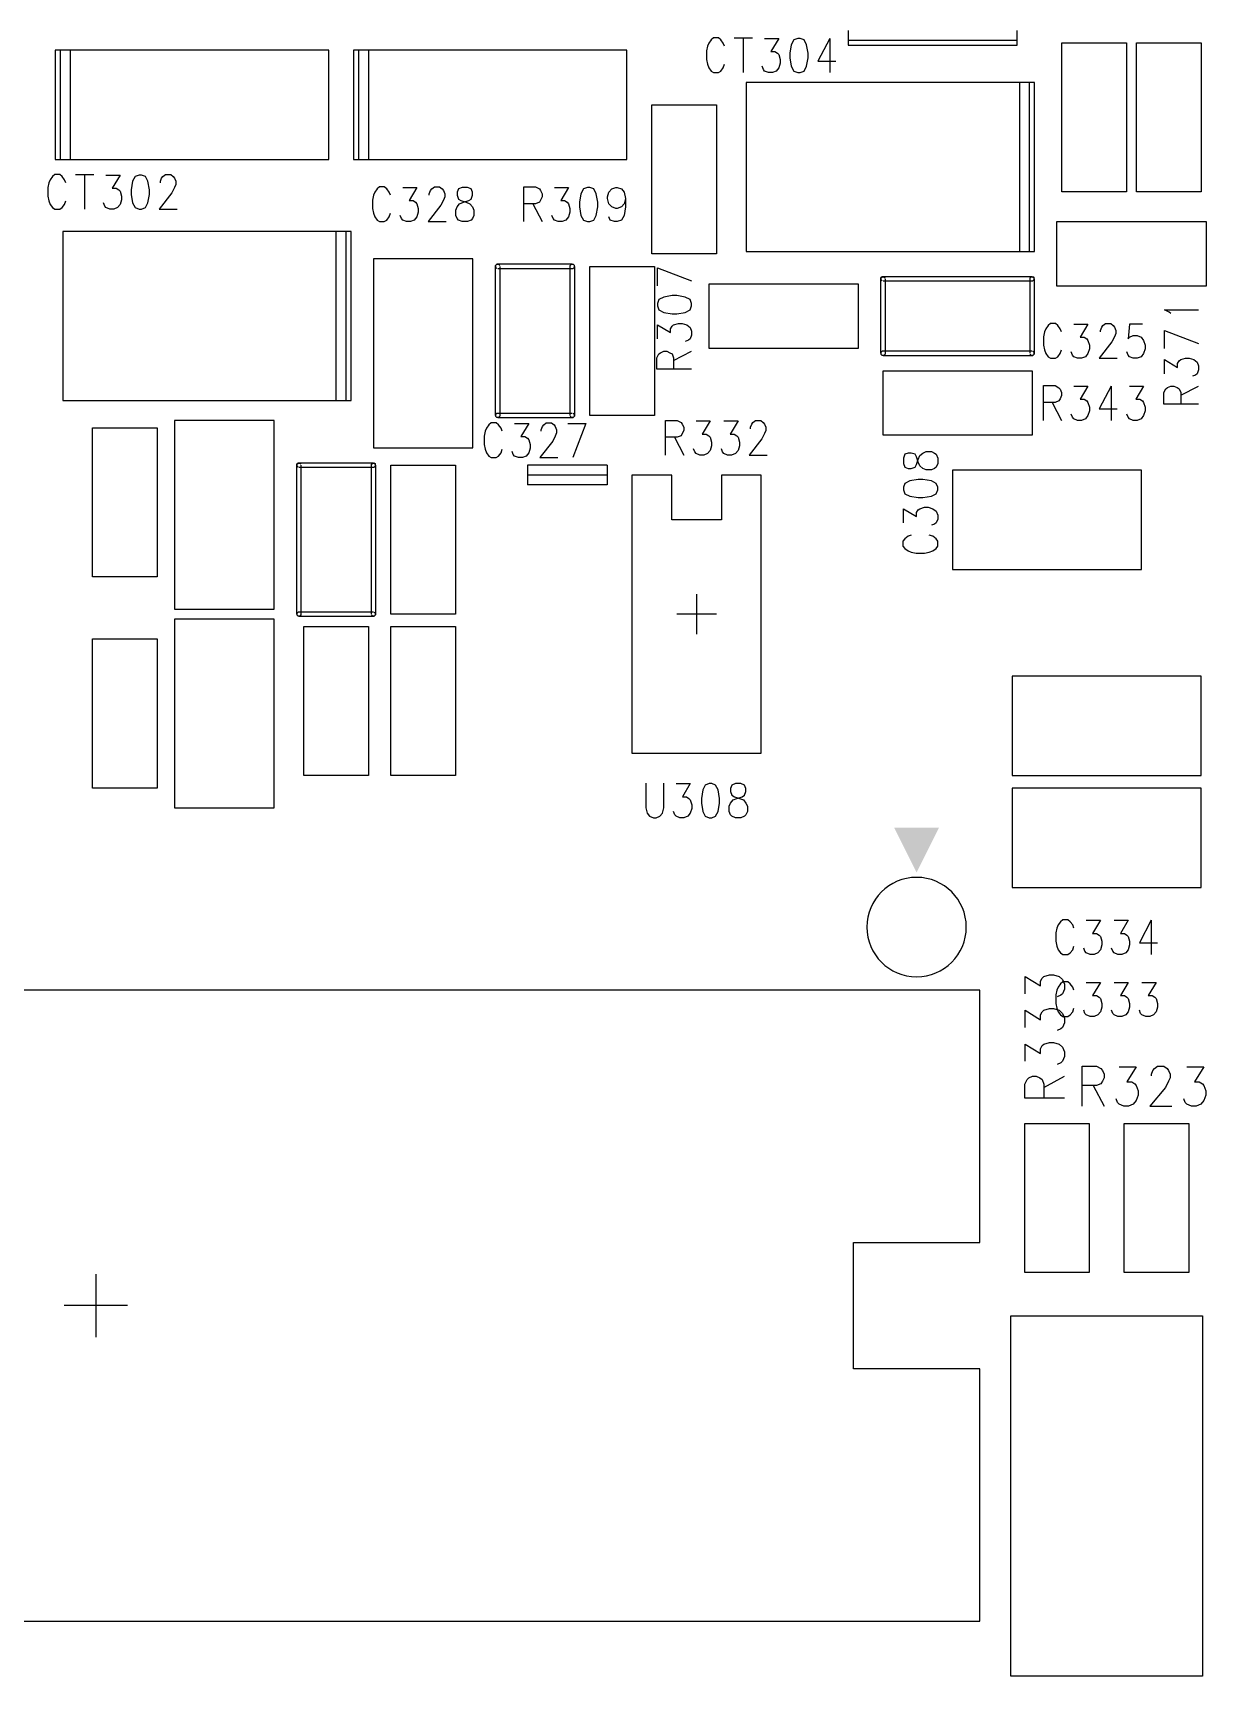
# Model space of a CAD drawing. Extents: x 295 to 953, y 10 to 290.
# Drawn here: x 807.3 to 846.2, y 107.5 to 162.1 of the extents above; entities that cross this region are included whole.
import ezdxf

# ---------------------------------------------------------------- set-up
doc = ezdxf.new("R2010")
doc.units = 0
doc.header["$LTSCALE"] = 5
doc.header["$MEASUREMENT"] = 0
doc.layers.add('13_C-SILK_GBR', color=7, linetype='CONTINUOUS')

msp = doc.modelspace()

# ---------------------------------------------------------------- linework, layer by layer
at = {"layer": '13_C-SILK_GBR'}
for p, q in [((834.323, 162.138), (834.323, 161.643)), ((839.933, 161.808), (839.933, 162.138)), ((829.653, 161.61), (829.617, 161.453)), ((829.694, 161.715), (829.653, 161.61)), ((829.774, 161.821), (829.694, 161.715)), ((829.851, 161.89), (829.774, 161.821)), ((830.013, 161.89), (829.851, 161.89)), ((830.092, 161.821), (830.013, 161.89)), ((830.176, 161.715), (830.092, 161.821)), ((830.217, 161.61), (830.176, 161.715)), ((830.541, 161.89), (831.141, 161.89)), ((830.841, 161.89), (830.841, 160.735)), ((831.549, 161.872), (832.018, 161.872)), ((832.018, 161.872), (831.758, 161.435)), ((832.43, 161.662), (832.389, 161.382)), ((832.514, 161.821), (832.43, 161.662)), ((832.648, 161.872), (832.514, 161.821)), ((832.73, 161.872), (832.648, 161.872)), ((832.857, 161.821), (832.73, 161.872)), ((832.942, 161.662), (832.857, 161.821)), ((832.989, 161.382), (832.942, 161.662)), ((833.709, 161.872), (833.313, 161.119)), ((833.709, 161.872), (833.709, 160.735)), ((834.323, 161.973), (834.323, 161.808)), ((834.323, 161.808), (839.933, 161.808)), ((834.323, 161.808), (834.323, 161.643)), ((834.323, 161.643), (839.933, 161.643)), ((839.933, 161.643), (839.933, 161.808)), ((841.418, 156.775), (841.418, 161.725)), ((841.418, 161.725), (843.563, 161.725)), ((843.563, 161.725), (843.563, 156.775)), ((843.893, 156.775), (843.893, 161.725)), ((843.893, 161.725), (846.038, 161.725)), ((846.038, 161.725), (846.038, 156.775)), ((808.17, 161.478), (808.005, 161.478)), ((808.005, 161.478), (808.005, 157.848)), ((808.5, 161.478), (808.17, 161.478)), ((808.17, 161.478), (808.17, 157.848)), ((808.5, 161.478), (808.5, 157.848)), ((817.08, 161.478), (808.5, 161.478)), ((817.08, 157.848), (817.08, 161.478)), ((818.07, 161.478), (817.905, 161.478)), ((817.905, 161.478), (817.905, 157.848)), ((818.4, 161.478), (818.07, 161.478)), ((818.07, 161.478), (818.07, 157.848)), ((818.4, 161.478), (818.4, 157.848)), ((826.98, 161.478), (818.4, 161.478)), ((826.98, 157.848), (826.98, 161.478)), ((829.617, 161.453), (829.617, 161.172)), ((829.617, 161.172), (829.653, 161.016)), ((829.653, 161.016), (829.694, 160.892)), ((830.176, 160.892), (830.217, 161.016)), ((831.758, 161.435), (831.89, 161.435)), ((831.89, 161.435), (831.975, 161.382)), ((831.975, 161.382), (832.018, 161.331)), ((832.018, 161.331), (832.065, 161.172)), ((832.065, 161.05), (832.018, 160.892)), ((832.065, 161.172), (832.065, 161.05)), ((832.389, 161.382), (832.389, 161.225)), ((832.389, 161.225), (832.43, 160.945)), ((832.942, 160.945), (832.989, 161.225)), ((832.989, 161.225), (832.989, 161.382)), ((833.313, 161.119), (833.913, 161.119)), ((829.694, 160.892), (829.774, 160.788)), ((829.774, 160.788), (829.851, 160.735)), ((829.851, 160.735), (830.013, 160.735)), ((830.013, 160.735), (830.092, 160.788)), ((830.092, 160.788), (830.176, 160.892)), ((831.506, 160.841), (831.465, 160.945)), ((831.549, 160.788), (831.506, 160.841)), ((831.674, 160.735), (831.549, 160.788)), ((831.806, 160.735), (831.674, 160.735)), ((831.933, 160.788), (831.806, 160.735)), ((832.018, 160.892), (831.933, 160.788)), ((832.43, 160.945), (832.514, 160.788)), ((832.514, 160.788), (832.648, 160.735)), ((832.648, 160.735), (832.73, 160.735)), ((832.73, 160.735), (832.857, 160.788)), ((832.857, 160.788), (832.942, 160.945)), ((840.015, 160.405), (830.94, 160.405)), ((830.94, 160.405), (830.94, 154.795)), ((840.345, 160.405), (840.015, 160.405)), ((840.015, 154.795), (840.015, 160.405)), ((840.345, 154.795), (840.345, 160.405)), ((840.51, 160.405), (840.345, 160.405)), ((840.51, 154.795), (840.51, 160.405)), ((827.805, 154.713), (827.805, 159.663)), ((827.805, 159.663), (829.95, 159.663)), ((829.95, 159.663), (829.95, 154.713)), ((808.005, 157.848), (808.17, 157.848)), ((808.17, 157.848), (808.5, 157.848)), ((808.5, 157.848), (817.08, 157.848)), ((817.905, 157.848), (818.07, 157.848)), ((818.07, 157.848), (818.4, 157.848)), ((818.4, 157.848), (826.98, 157.848)), ((807.832, 157.178), (807.791, 157.072)), ((807.911, 157.283), (807.832, 157.178)), ((807.989, 157.353), (807.911, 157.283)), ((808.15, 157.353), (807.989, 157.353)), ((808.229, 157.283), (808.15, 157.353)), ((808.314, 157.178), (808.229, 157.283)), ((808.355, 157.072), (808.314, 157.178)), ((808.678, 157.353), (809.279, 157.353)), ((808.979, 157.353), (808.979, 156.198)), ((809.686, 157.334), (810.155, 157.334)), ((810.155, 157.334), (809.896, 156.897)), ((810.652, 157.283), (810.568, 157.125)), ((810.785, 157.334), (810.652, 157.283)), ((810.868, 157.334), (810.785, 157.334)), ((810.995, 157.283), (810.868, 157.334)), ((811.079, 157.125), (810.995, 157.283)), ((811.492, 157.125), (811.534, 157.23)), ((811.534, 157.23), (811.576, 157.283)), ((811.576, 157.283), (811.66, 157.353)), ((811.66, 157.353), (811.835, 157.353)), ((811.835, 157.353), (811.919, 157.283)), ((811.919, 157.283), (811.96, 157.23)), ((811.96, 157.23), (812.003, 157.125)), ((807.791, 157.072), (807.754, 156.915)), ((807.754, 156.915), (807.754, 156.635)), ((807.754, 156.635), (807.791, 156.478)), ((809.896, 156.897), (810.028, 156.897)), ((810.028, 156.897), (810.112, 156.844)), ((810.112, 156.844), (810.155, 156.793)), ((810.155, 156.793), (810.203, 156.635)), ((810.203, 156.635), (810.203, 156.513)), ((810.568, 157.125), (810.526, 156.844)), ((810.526, 156.844), (810.526, 156.688)), ((810.526, 156.688), (810.568, 156.407)), ((811.127, 156.844), (811.079, 157.125)), ((811.079, 156.407), (811.127, 156.688)), ((811.127, 156.688), (811.127, 156.844)), ((811.876, 156.74), (811.45, 156.198)), ((811.492, 157.072), (811.492, 157.125)), ((811.96, 156.915), (811.876, 156.74)), ((812.003, 157.019), (811.96, 156.915)), ((812.003, 157.125), (812.003, 157.019)), ((818.565, 156.66), (818.529, 156.503)), ((818.606, 156.765), (818.565, 156.66)), ((818.686, 156.871), (818.606, 156.765)), ((818.763, 156.94), (818.686, 156.871)), ((818.925, 156.94), (818.763, 156.94)), ((819.004, 156.871), (818.925, 156.94)), ((819.088, 156.765), (819.004, 156.871)), ((819.129, 156.66), (819.088, 156.765)), ((819.537, 156.922), (820.006, 156.922)), ((820.006, 156.922), (819.746, 156.485)), ((820.418, 156.712), (820.461, 156.818)), ((820.418, 156.66), (820.418, 156.712)), ((820.461, 156.818), (820.502, 156.871)), ((820.502, 156.871), (820.586, 156.94)), ((820.586, 156.94), (820.761, 156.94)), ((820.761, 156.94), (820.845, 156.871)), ((820.845, 156.871), (820.887, 156.818)), ((820.887, 156.818), (820.93, 156.712)), ((820.93, 156.712), (820.93, 156.607)), ((821.385, 156.871), (821.342, 156.765)), ((821.342, 156.765), (821.342, 156.66)), ((821.342, 156.66), (821.385, 156.537)), ((821.51, 156.922), (821.385, 156.871)), ((821.685, 156.922), (821.51, 156.922)), ((821.811, 156.871), (821.685, 156.922)), ((821.854, 156.765), (821.811, 156.871)), ((821.811, 156.537), (821.854, 156.66)), ((821.854, 156.66), (821.854, 156.765)), ((823.561, 155.785), (823.561, 156.94)), ((823.561, 156.94), (823.946, 156.94)), ((823.946, 156.94), (824.071, 156.871)), ((824.071, 156.871), (824.114, 156.818)), ((824.114, 156.818), (824.162, 156.712)), ((824.162, 156.712), (824.162, 156.607)), ((824.569, 156.922), (825.038, 156.922)), ((825.038, 156.922), (824.779, 156.485)), ((825.451, 156.712), (825.409, 156.432)), ((825.535, 156.871), (825.451, 156.712)), ((825.668, 156.922), (825.535, 156.871)), ((825.751, 156.922), (825.668, 156.922)), ((825.878, 156.871), (825.751, 156.922)), ((825.962, 156.712), (825.878, 156.871)), ((826.01, 156.432), (825.962, 156.712)), ((826.333, 156.607), (826.375, 156.765)), ((826.375, 156.765), (826.472, 156.871)), ((826.472, 156.871), (826.609, 156.922)), ((826.609, 156.922), (826.652, 156.922)), ((826.652, 156.922), (826.795, 156.871)), ((826.795, 156.871), (826.886, 156.765)), ((826.886, 156.765), (826.934, 156.556)), ((843.563, 156.775), (841.418, 156.775)), ((846.038, 156.775), (843.893, 156.775)), ((807.791, 156.478), (807.832, 156.354)), ((807.832, 156.354), (807.911, 156.25)), ((807.911, 156.25), (807.989, 156.198)), ((807.989, 156.198), (808.15, 156.198)), ((808.15, 156.198), (808.229, 156.25)), ((808.229, 156.25), (808.314, 156.354)), ((808.314, 156.354), (808.355, 156.478)), ((809.644, 156.303), (809.602, 156.407)), ((809.686, 156.25), (809.644, 156.303)), ((809.812, 156.198), (809.686, 156.25)), ((809.944, 156.198), (809.812, 156.198)), ((810.071, 156.25), (809.944, 156.198)), ((810.155, 156.354), (810.071, 156.25)), ((810.203, 156.513), (810.155, 156.354)), ((810.568, 156.407), (810.652, 156.25)), ((810.652, 156.25), (810.785, 156.198)), ((810.785, 156.198), (810.868, 156.198)), ((810.868, 156.198), (810.995, 156.25)), ((810.995, 156.25), (811.079, 156.407)), ((811.45, 156.198), (812.051, 156.198)), ((818.529, 156.503), (818.529, 156.222)), ((818.529, 156.222), (818.565, 156.066)), ((819.746, 156.485), (819.878, 156.485)), ((819.878, 156.485), (819.963, 156.432)), ((819.963, 156.432), (820.006, 156.381)), ((820.006, 156.381), (820.053, 156.222)), ((820.053, 156.1), (820.006, 155.942)), ((820.053, 156.222), (820.053, 156.1)), ((820.802, 156.328), (820.377, 155.785)), ((820.887, 156.503), (820.802, 156.328)), ((820.93, 156.607), (820.887, 156.503)), ((821.301, 156.169), (821.342, 156.275)), ((821.301, 155.995), (821.301, 156.169)), ((821.342, 156.275), (821.426, 156.381)), ((821.385, 156.537), (821.469, 156.485)), ((821.426, 156.381), (821.553, 156.432)), ((821.469, 156.485), (821.642, 156.432)), ((821.553, 156.432), (821.726, 156.485)), ((821.642, 156.432), (821.769, 156.381)), ((821.726, 156.485), (821.811, 156.537)), ((821.769, 156.381), (821.854, 156.275)), ((821.854, 156.275), (821.901, 156.169)), ((821.901, 156.169), (821.901, 155.995)), ((823.946, 156.381), (823.561, 156.381)), ((823.855, 156.381), (824.162, 155.785)), ((824.071, 156.432), (823.946, 156.381)), ((824.114, 156.503), (824.071, 156.432)), ((824.162, 156.607), (824.114, 156.503)), ((824.779, 156.485), (824.911, 156.485)), ((824.911, 156.485), (824.995, 156.432)), ((824.995, 156.432), (825.038, 156.381)), ((825.038, 156.381), (825.086, 156.222)), ((825.086, 156.1), (825.038, 155.942)), ((825.086, 156.222), (825.086, 156.1)), ((825.409, 156.432), (825.409, 156.275)), ((825.409, 156.275), (825.451, 155.995)), ((825.962, 155.995), (826.01, 156.275)), ((826.01, 156.275), (826.01, 156.432)), ((826.333, 156.556), (826.333, 156.607)), ((826.375, 156.381), (826.333, 156.556)), ((826.472, 156.275), (826.375, 156.381)), ((826.609, 156.222), (826.472, 156.275)), ((826.652, 156.222), (826.609, 156.222)), ((826.795, 156.275), (826.652, 156.222)), ((826.886, 156.381), (826.795, 156.275)), ((826.934, 156.556), (826.886, 156.381)), ((826.934, 156.275), (826.886, 155.995)), ((826.934, 156.556), (826.934, 156.275)), ((818.565, 156.066), (818.606, 155.942)), ((818.606, 155.942), (818.686, 155.838)), ((818.686, 155.838), (818.763, 155.785)), ((818.763, 155.785), (818.925, 155.785)), ((818.925, 155.785), (819.004, 155.838)), ((819.004, 155.838), (819.088, 155.942)), ((819.088, 155.942), (819.129, 156.066)), ((819.494, 155.891), (819.453, 155.995)), ((819.537, 155.838), (819.494, 155.891)), ((819.662, 155.785), (819.537, 155.838)), ((819.794, 155.785), (819.662, 155.785)), ((819.921, 155.838), (819.794, 155.785)), ((820.006, 155.942), (819.921, 155.838)), ((820.377, 155.785), (820.977, 155.785)), ((821.342, 155.891), (821.301, 155.995)), ((821.385, 155.838), (821.342, 155.891)), ((821.51, 155.785), (821.385, 155.838)), ((821.685, 155.785), (821.51, 155.785)), ((821.811, 155.838), (821.685, 155.785)), ((821.854, 155.891), (821.811, 155.838)), ((821.901, 155.995), (821.854, 155.891)), ((824.527, 155.891), (824.485, 155.995)), ((824.569, 155.838), (824.527, 155.891)), ((824.695, 155.785), (824.569, 155.838)), ((824.827, 155.785), (824.695, 155.785)), ((824.954, 155.838), (824.827, 155.785)), ((825.038, 155.942), (824.954, 155.838)), ((825.451, 155.995), (825.535, 155.838)), ((825.535, 155.838), (825.668, 155.785)), ((825.668, 155.785), (825.751, 155.785)), ((825.751, 155.785), (825.878, 155.838)), ((825.878, 155.838), (825.962, 155.995)), ((826.424, 155.838), (826.375, 155.942)), ((826.561, 155.785), (826.424, 155.838)), ((826.652, 155.785), (826.561, 155.785)), ((826.795, 155.838), (826.652, 155.785)), ((826.886, 155.995), (826.795, 155.838)), ((841.253, 153.64), (841.253, 155.785)), ((841.253, 155.785), (846.203, 155.785)), ((846.203, 155.785), (846.203, 153.64)), ((817.328, 155.455), (808.253, 155.455)), ((808.253, 155.455), (808.253, 149.845)), ((817.658, 155.455), (817.328, 155.455)), ((817.328, 149.845), (817.328, 155.455)), ((817.658, 149.845), (817.658, 155.455)), ((817.823, 155.455), (817.658, 155.455)), ((817.823, 149.845), (817.823, 155.455)), ((821.865, 154.548), (818.565, 154.548)), ((818.565, 154.548), (818.565, 148.278)), ((821.865, 148.278), (821.865, 154.548)), ((829.95, 154.713), (827.805, 154.713)), ((830.94, 154.795), (840.015, 154.795)), ((840.015, 154.795), (840.51, 154.795)), ((840.18, 154.795), (840.345, 154.795)), ((840.345, 154.795), (840.51, 154.795)), ((822.621, 154.326), (822.664, 154.369)), ((822.664, 154.369), (822.621, 154.326)), ((822.621, 154.3), (822.621, 154.326)), ((822.621, 154.326), (822.621, 154.274)), ((822.621, 149.35), (822.621, 154.3)), ((822.621, 154.274), (822.664, 154.231)), ((822.664, 154.369), (822.716, 154.369)), ((822.69, 154.369), (822.664, 154.369)), ((825.165, 154.369), (822.69, 154.369)), ((822.69, 154.231), (825.165, 154.231)), ((822.716, 154.369), (822.759, 154.326)), ((822.759, 154.3), (822.759, 149.35)), ((825.096, 154.326), (825.139, 154.369)), ((825.096, 154.3), (825.096, 154.326)), ((825.096, 149.35), (825.096, 154.3)), ((825.139, 154.369), (825.191, 154.369)), ((825.165, 154.231), (825.191, 154.231)), ((825.191, 154.369), (825.234, 154.326)), ((825.234, 154.326), (825.191, 154.369)), ((825.191, 154.231), (825.234, 154.274)), ((825.234, 154.274), (825.234, 154.326)), ((825.234, 154.3), (825.234, 149.35)), ((825.743, 149.35), (825.743, 154.3)), ((825.743, 154.3), (827.888, 154.3)), ((827.888, 154.3), (827.888, 149.35)), ((827.988, 153.653), (827.988, 154.254)), ((827.988, 154.254), (829.125, 153.822)), ((835.451, 153.957), (835.408, 153.914)), ((835.408, 153.914), (835.451, 153.957)), ((835.408, 153.914), (835.408, 153.861)), ((835.408, 153.888), (835.408, 153.914)), ((835.478, 153.957), (835.451, 153.957)), ((835.451, 153.957), (835.504, 153.957)), ((840.428, 153.957), (835.478, 153.957)), ((835.504, 153.957), (835.547, 153.914)), ((840.358, 153.914), (840.401, 153.957)), ((840.358, 153.888), (840.358, 153.914)), ((840.401, 153.957), (840.454, 153.957)), ((840.497, 153.914), (840.454, 153.957)), ((840.454, 153.957), (840.497, 153.914)), ((840.497, 153.861), (840.497, 153.914)), ((829.703, 151.578), (829.703, 153.723)), ((829.703, 153.723), (834.653, 153.723)), ((834.653, 153.723), (834.653, 151.578)), ((835.408, 151.413), (835.408, 153.888)), ((835.408, 153.861), (835.451, 153.818)), ((835.478, 153.818), (840.428, 153.818)), ((835.547, 153.888), (835.547, 151.413)), ((840.358, 151.413), (840.358, 153.888)), ((840.428, 153.818), (840.454, 153.818)), ((840.454, 153.818), (840.497, 153.861)), ((840.497, 153.888), (840.497, 151.413)), ((846.203, 153.64), (841.253, 153.64)), ((828.039, 153.198), (827.988, 153.071)), ((827.988, 153.071), (827.988, 152.988)), ((827.988, 152.988), (828.039, 152.855)), ((828.198, 153.282), (828.039, 153.198)), ((828.039, 152.855), (828.198, 152.77)), ((828.478, 153.33), (828.198, 153.282)), ((828.635, 153.33), (828.478, 153.33)), ((828.916, 153.282), (828.635, 153.33)), ((829.072, 153.198), (828.916, 153.282)), ((828.916, 152.77), (829.072, 152.855)), ((829.125, 153.071), (829.072, 153.198)), ((829.072, 152.855), (829.125, 152.988)), ((829.125, 152.988), (829.125, 153.071)), ((844.975, 152.78), (844.818, 152.853)), ((844.818, 152.853), (845.955, 152.853)), ((827.988, 151.889), (827.988, 152.358)), ((827.988, 152.358), (828.425, 152.099)), ((828.198, 152.77), (828.478, 152.729)), ((828.425, 152.231), (828.478, 152.315)), ((828.478, 152.729), (828.635, 152.729)), ((828.478, 152.315), (828.529, 152.358)), ((828.529, 152.358), (828.688, 152.406)), ((828.635, 152.729), (828.916, 152.77)), ((828.688, 152.406), (828.81, 152.406)), ((828.81, 152.406), (828.968, 152.358)), ((828.968, 152.358), (829.072, 152.274)), ((829.072, 152.274), (829.125, 152.147)), ((840.961, 152.333), (840.881, 152.228)), ((841.038, 152.403), (840.961, 152.333)), ((841.2, 152.403), (841.038, 152.403)), ((841.279, 152.333), (841.2, 152.403)), ((841.363, 152.228), (841.279, 152.333)), ((841.812, 152.384), (842.281, 152.384)), ((842.281, 152.384), (842.021, 151.947)), ((842.693, 152.175), (842.736, 152.28)), ((842.736, 152.28), (842.777, 152.333)), ((842.777, 152.333), (842.861, 152.403)), ((842.861, 152.403), (843.036, 152.403)), ((843.036, 152.403), (843.12, 152.333)), ((843.12, 152.333), (843.162, 152.28)), ((843.162, 152.28), (843.205, 152.175)), ((843.66, 152.384), (843.617, 151.894)), ((844.086, 152.384), (843.66, 152.384)), ((845.028, 152.733), (844.975, 152.78)), ((828.425, 152.099), (828.425, 152.231)), ((829.019, 151.846), (828.916, 151.805)), ((829.072, 151.889), (829.019, 151.846)), ((829.125, 152.015), (829.072, 151.889)), ((829.125, 152.147), (829.125, 152.015)), ((840.84, 152.122), (840.804, 151.965)), ((840.804, 151.965), (840.804, 151.685)), ((840.881, 152.228), (840.84, 152.122)), ((841.404, 152.122), (841.363, 152.228)), ((842.021, 151.947), (842.153, 151.947)), ((842.153, 151.947), (842.238, 151.894)), ((842.238, 151.894), (842.281, 151.843)), ((842.281, 151.843), (842.328, 151.685)), ((843.077, 151.79), (842.652, 151.248)), ((842.693, 152.122), (842.693, 152.175)), ((843.162, 151.965), (843.077, 151.79)), ((843.205, 152.069), (843.162, 151.965)), ((843.205, 152.175), (843.205, 152.069)), ((843.617, 151.894), (843.66, 151.947)), ((843.66, 151.947), (843.785, 152)), ((843.785, 152), (843.912, 152)), ((843.912, 152), (844.044, 151.947)), ((844.044, 151.947), (844.129, 151.843)), ((844.129, 151.843), (844.176, 151.685)), ((844.818, 151.574), (844.818, 152.175)), ((844.818, 152.175), (845.955, 151.743)), ((827.97, 151.266), (828.039, 151.391)), ((827.97, 150.881), (827.97, 151.266)), ((828.039, 151.391), (828.092, 151.434)), ((828.092, 151.434), (828.198, 151.482)), ((828.198, 151.482), (828.303, 151.482)), ((828.303, 151.482), (828.407, 151.434)), ((828.407, 151.434), (828.478, 151.391)), ((828.478, 151.391), (828.529, 151.266)), ((828.529, 151.175), (829.125, 151.482)), ((828.529, 151.266), (828.529, 150.881)), ((834.653, 151.578), (829.703, 151.578)), ((835.451, 151.482), (835.408, 151.439)), ((835.408, 151.439), (835.408, 151.386)), ((835.408, 151.386), (835.451, 151.343)), ((835.451, 151.343), (835.408, 151.386)), ((835.478, 151.482), (835.451, 151.482)), ((835.504, 151.343), (835.451, 151.343)), ((840.428, 151.482), (835.478, 151.482)), ((835.478, 151.343), (840.428, 151.343)), ((835.547, 151.386), (835.504, 151.343)), ((835.547, 151.413), (835.547, 151.386)), ((840.401, 151.343), (840.358, 151.386)), ((840.454, 151.343), (840.401, 151.343)), ((840.428, 151.343), (840.454, 151.343)), ((840.497, 151.439), (840.454, 151.482)), ((840.497, 151.386), (840.454, 151.343)), ((840.454, 151.343), (840.497, 151.386)), ((840.497, 151.386), (840.497, 151.439)), ((840.497, 151.413), (840.497, 151.386)), ((840.804, 151.685), (840.84, 151.528)), ((840.84, 151.528), (840.881, 151.404)), ((840.881, 151.404), (840.961, 151.3)), ((840.961, 151.3), (841.038, 151.248)), ((841.038, 151.248), (841.2, 151.248)), ((841.2, 151.248), (841.279, 151.3)), ((841.279, 151.3), (841.363, 151.404)), ((841.363, 151.404), (841.404, 151.528)), ((841.769, 151.353), (841.728, 151.457)), ((841.812, 151.3), (841.769, 151.353)), ((841.937, 151.248), (841.812, 151.3)), ((842.069, 151.248), (841.937, 151.248)), ((842.196, 151.3), (842.069, 151.248)), ((842.281, 151.404), (842.196, 151.3)), ((842.328, 151.563), (842.281, 151.404)), ((842.328, 151.685), (842.328, 151.563)), ((842.652, 151.248), (843.252, 151.248)), ((843.617, 151.353), (843.576, 151.457)), ((843.66, 151.3), (843.617, 151.353)), ((843.785, 151.248), (843.66, 151.3)), ((843.912, 151.248), (843.785, 151.248)), ((844.044, 151.3), (843.912, 151.248)), ((844.129, 151.404), (844.044, 151.3)), ((844.176, 151.563), (844.129, 151.404)), ((844.176, 151.685), (844.176, 151.563)), ((844.818, 150.734), (844.818, 151.203)), ((844.818, 151.203), (845.255, 150.944)), ((845.308, 151.16), (845.359, 151.203)), ((845.359, 151.203), (845.518, 151.251)), ((845.518, 151.251), (845.64, 151.251)), ((845.64, 151.251), (845.798, 151.203)), ((845.798, 151.203), (845.902, 151.119)), ((829.125, 150.881), (827.97, 150.881)), ((835.478, 148.69), (835.478, 150.835)), ((835.478, 150.835), (840.428, 150.835)), ((840.428, 150.835), (840.428, 148.69)), ((845.255, 151.076), (845.308, 151.16)), ((845.255, 150.944), (845.255, 151.076)), ((845.849, 150.691), (845.746, 150.65)), ((845.902, 150.734), (845.849, 150.691)), ((845.902, 151.119), (845.955, 150.992)), ((845.955, 150.86), (845.902, 150.734)), ((845.955, 150.992), (845.955, 150.86)), ((840.804, 149.185), (840.804, 150.34)), ((840.804, 150.34), (841.188, 150.34)), ((841.188, 150.34), (841.314, 150.271)), ((841.314, 150.271), (841.357, 150.218)), ((841.357, 150.218), (841.404, 150.112)), ((841.404, 150.112), (841.404, 150.007)), ((841.812, 150.322), (842.281, 150.322)), ((842.281, 150.322), (842.021, 149.885)), ((843.048, 150.322), (842.652, 149.569)), ((843.048, 150.322), (843.048, 149.185)), ((843.66, 150.322), (844.129, 150.322)), ((844.129, 150.322), (843.869, 149.885)), ((844.8, 150.111), (844.869, 150.236)), ((844.8, 149.726), (844.8, 150.111)), ((844.869, 150.236), (844.922, 150.279)), ((844.922, 150.279), (845.028, 150.327)), ((845.028, 150.327), (845.133, 150.327)), ((845.133, 150.327), (845.237, 150.279)), ((845.237, 150.279), (845.308, 150.236)), ((845.308, 150.236), (845.359, 150.111)), ((845.359, 150.02), (845.955, 150.327)), ((845.359, 150.111), (845.359, 149.726)), ((808.253, 149.845), (817.328, 149.845)), ((817.328, 149.845), (817.823, 149.845)), ((817.493, 149.845), (817.658, 149.845)), ((817.658, 149.845), (817.823, 149.845)), ((841.188, 149.781), (840.804, 149.781)), ((841.097, 149.781), (841.404, 149.185)), ((841.314, 149.832), (841.188, 149.781)), ((841.357, 149.903), (841.314, 149.832)), ((841.404, 150.007), (841.357, 149.903)), ((842.021, 149.885), (842.153, 149.885)), ((842.153, 149.885), (842.238, 149.832)), ((842.238, 149.832), (842.281, 149.781)), ((842.281, 149.781), (842.328, 149.622)), ((842.328, 149.622), (842.328, 149.5)), ((842.652, 149.569), (843.252, 149.569)), ((843.869, 149.885), (844.001, 149.885)), ((844.001, 149.885), (844.086, 149.832)), ((844.086, 149.832), (844.129, 149.781)), ((844.129, 149.781), (844.176, 149.622)), ((844.176, 149.622), (844.176, 149.5)), ((845.955, 149.726), (844.8, 149.726)), ((815.265, 149.185), (811.965, 149.185)), ((811.965, 149.185), (811.965, 142.915)), ((815.265, 142.915), (815.265, 149.185)), ((822.398, 149.033), (822.319, 148.928)), ((822.476, 149.103), (822.398, 149.033)), ((822.637, 149.103), (822.476, 149.103)), ((822.664, 149.419), (822.621, 149.376)), ((822.621, 149.376), (822.621, 149.324)), ((822.621, 149.324), (822.664, 149.281)), ((822.664, 149.281), (822.621, 149.324)), ((822.716, 149.033), (822.637, 149.103)), ((822.69, 149.419), (822.664, 149.419)), ((822.716, 149.281), (822.664, 149.281)), ((825.165, 149.419), (822.69, 149.419)), ((822.69, 149.281), (825.165, 149.281)), ((822.759, 149.324), (822.716, 149.281)), ((822.801, 148.928), (822.716, 149.033)), ((822.759, 149.35), (822.759, 149.324)), ((823.249, 149.084), (823.718, 149.084)), ((823.718, 149.084), (823.459, 148.647)), ((824.173, 148.98), (824.215, 149.033)), ((824.215, 149.033), (824.299, 149.103)), ((824.299, 149.103), (824.474, 149.103)), ((824.474, 149.103), (824.558, 149.033)), ((824.558, 149.033), (824.599, 148.98)), ((825.013, 149.084), (825.614, 149.084)), ((825.139, 149.281), (825.096, 149.324)), ((825.191, 149.281), (825.139, 149.281)), ((825.165, 149.281), (825.191, 149.281)), ((825.614, 149.084), (825.182, 147.948)), ((825.234, 149.376), (825.191, 149.419)), ((825.234, 149.324), (825.191, 149.281)), ((825.191, 149.281), (825.234, 149.324)), ((825.234, 149.324), (825.234, 149.376)), ((825.234, 149.35), (825.234, 149.324)), ((827.888, 149.35), (825.743, 149.35)), ((828.264, 148.03), (828.264, 149.185)), ((828.264, 149.185), (828.648, 149.185)), ((828.648, 149.185), (828.774, 149.116)), ((828.774, 149.116), (828.817, 149.063)), ((828.817, 149.063), (828.864, 148.957)), ((829.272, 149.167), (829.741, 149.167)), ((829.741, 149.167), (829.481, 148.73)), ((830.196, 149.167), (830.665, 149.167)), ((830.665, 149.167), (830.405, 148.73)), ((831.077, 148.957), (831.12, 149.063)), ((831.12, 149.063), (831.161, 149.116)), ((831.161, 149.116), (831.245, 149.185)), ((831.245, 149.185), (831.42, 149.185)), ((831.42, 149.185), (831.504, 149.116)), ((831.504, 149.116), (831.546, 149.063)), ((831.546, 149.063), (831.589, 148.957)), ((841.769, 149.291), (841.728, 149.395)), ((841.812, 149.238), (841.769, 149.291)), ((841.937, 149.185), (841.812, 149.238)), ((842.069, 149.185), (841.937, 149.185)), ((842.196, 149.238), (842.069, 149.185)), ((842.281, 149.342), (842.196, 149.238)), ((842.328, 149.5), (842.281, 149.342)), ((843.617, 149.291), (843.576, 149.395)), ((843.66, 149.238), (843.617, 149.291)), ((843.785, 149.185), (843.66, 149.238)), ((843.917, 149.185), (843.785, 149.185)), ((844.044, 149.238), (843.917, 149.185)), ((844.129, 149.342), (844.044, 149.238)), ((844.176, 149.5), (844.129, 149.342)), ((809.243, 143.988), (809.243, 148.938)), ((809.243, 148.938), (811.388, 148.938)), ((811.388, 148.938), (811.388, 143.988)), ((822.278, 148.822), (822.241, 148.665)), ((822.241, 148.665), (822.241, 148.385)), ((822.319, 148.928), (822.278, 148.822)), ((822.842, 148.822), (822.801, 148.928)), ((823.459, 148.647), (823.591, 148.647)), ((823.591, 148.647), (823.675, 148.594)), ((823.675, 148.594), (823.718, 148.543)), ((823.718, 148.543), (823.766, 148.385)), ((824.515, 148.49), (824.089, 147.948)), ((824.131, 148.875), (824.173, 148.98)), ((824.131, 148.822), (824.131, 148.875)), ((824.599, 148.665), (824.515, 148.49)), ((824.599, 148.98), (824.642, 148.875)), ((824.642, 148.769), (824.599, 148.665)), ((824.642, 148.875), (824.642, 148.769)), ((828.648, 148.626), (828.264, 148.626)), ((828.557, 148.626), (828.864, 148.03)), ((828.774, 148.677), (828.648, 148.626)), ((828.817, 148.748), (828.774, 148.677)), ((828.864, 148.852), (828.817, 148.748)), ((828.864, 148.957), (828.864, 148.852)), ((829.481, 148.73), (829.613, 148.73)), ((829.613, 148.73), (829.698, 148.677)), ((829.698, 148.677), (829.741, 148.626)), ((829.741, 148.626), (829.788, 148.467)), ((829.788, 148.467), (829.788, 148.345)), ((830.405, 148.73), (830.537, 148.73)), ((830.537, 148.73), (830.622, 148.677)), ((830.622, 148.677), (830.665, 148.626)), ((830.665, 148.626), (830.712, 148.467)), ((830.712, 148.467), (830.712, 148.345)), ((831.461, 148.573), (831.036, 148.03)), ((831.077, 148.905), (831.077, 148.957)), ((831.546, 148.748), (831.461, 148.573)), ((831.589, 148.852), (831.546, 148.748)), ((831.589, 148.957), (831.589, 148.852)), ((840.428, 148.69), (835.478, 148.69)), ((818.565, 148.278), (821.865, 148.278)), ((822.241, 148.385), (822.278, 148.228)), ((822.278, 148.228), (822.319, 148.104)), ((822.319, 148.104), (822.398, 148)), ((822.398, 148), (822.476, 147.948)), ((822.476, 147.948), (822.637, 147.948)), ((822.637, 147.948), (822.716, 148)), ((822.716, 148), (822.801, 148.104)), ((822.801, 148.104), (822.842, 148.228)), ((823.207, 148.053), (823.165, 148.157)), ((823.249, 148), (823.207, 148.053)), ((823.375, 147.948), (823.249, 148)), ((823.507, 147.948), (823.375, 147.948)), ((823.634, 148), (823.507, 147.948)), ((823.718, 148.104), (823.634, 148)), ((823.766, 148.263), (823.718, 148.104)), ((823.766, 148.385), (823.766, 148.263)), ((824.089, 147.948), (824.69, 147.948)), ((829.229, 148.136), (829.188, 148.24)), ((829.272, 148.083), (829.229, 148.136)), ((829.397, 148.03), (829.272, 148.083)), ((829.529, 148.03), (829.397, 148.03)), ((829.656, 148.083), (829.529, 148.03)), ((829.741, 148.187), (829.656, 148.083)), ((829.788, 148.345), (829.741, 148.187)), ((830.153, 148.136), (830.112, 148.24)), ((830.196, 148.083), (830.153, 148.136)), ((830.321, 148.03), (830.196, 148.083)), ((830.453, 148.03), (830.321, 148.03)), ((830.58, 148.083), (830.453, 148.03)), ((830.665, 148.187), (830.58, 148.083)), ((830.712, 148.345), (830.665, 148.187)), ((831.036, 148.03), (831.636, 148.03)), ((836.207, 148.058), (836.156, 147.933)), ((836.156, 147.933), (836.156, 147.758)), ((836.312, 148.101), (836.207, 148.058)), ((836.418, 148.101), (836.312, 148.101)), ((836.54, 148.058), (836.418, 148.101)), ((836.593, 147.974), (836.54, 148.058)), ((836.646, 147.801), (836.593, 147.974)), ((836.646, 147.89), (836.697, 148.017)), ((836.697, 148.017), (836.803, 148.101)), ((836.803, 148.101), (836.908, 148.149)), ((836.908, 148.149), (837.083, 148.149)), ((837.083, 148.149), (837.187, 148.101)), ((837.187, 148.101), (837.24, 148.058)), ((837.24, 148.058), (837.293, 147.933)), ((837.293, 147.933), (837.293, 147.758)), ((816.021, 147.726), (816.064, 147.769)), ((816.064, 147.769), (816.021, 147.726)), ((816.021, 147.7), (816.021, 147.726)), ((816.021, 147.726), (816.021, 147.674)), ((816.021, 142.75), (816.021, 147.7)), ((816.021, 147.674), (816.064, 147.631)), ((816.064, 147.769), (816.116, 147.769)), ((816.09, 147.769), (816.064, 147.769)), ((818.565, 147.769), (816.09, 147.769)), ((816.09, 147.631), (818.565, 147.631)), ((816.116, 147.769), (816.159, 147.726)), ((816.159, 147.7), (816.159, 142.75)), ((818.496, 147.726), (818.539, 147.769)), ((818.496, 147.7), (818.496, 147.726)), ((818.496, 142.75), (818.496, 147.7)), ((818.539, 147.769), (818.591, 147.769)), ((818.565, 147.631), (818.591, 147.631)), ((818.591, 147.769), (818.634, 147.726)), ((818.634, 147.726), (818.591, 147.769)), ((818.591, 147.631), (818.634, 147.674)), ((818.634, 147.674), (818.634, 147.726)), ((818.634, 147.7), (818.634, 142.75)), ((819.143, 142.75), (819.143, 147.7)), ((819.143, 147.7), (821.288, 147.7)), ((821.288, 147.7), (821.288, 142.75)), ((826.32, 147.7), (823.68, 147.7)), ((823.68, 147.7), (823.68, 147.04)), ((826.32, 147.37), (823.68, 147.37)), ((826.32, 147.7), (826.32, 147.04)), ((828.465, 147.37), (827.145, 147.37)), ((827.145, 147.37), (827.145, 138.13)), ((828.465, 145.885), (828.465, 147.37)), ((831.435, 147.37), (830.115, 147.37)), ((830.115, 147.37), (830.115, 145.885)), ((831.435, 138.13), (831.435, 147.37)), ((836.156, 147.758), (836.207, 147.632)), ((836.207, 147.632), (836.312, 147.589)), ((836.312, 147.589), (836.418, 147.589)), ((836.418, 147.589), (836.54, 147.632)), ((836.54, 147.632), (836.593, 147.717)), ((836.593, 147.717), (836.646, 147.89)), ((836.697, 147.674), (836.646, 147.801)), ((836.803, 147.589), (836.697, 147.674)), ((836.908, 147.548), (836.803, 147.589)), ((837.083, 147.548), (836.908, 147.548)), ((837.187, 147.589), (837.083, 147.548)), ((837.24, 147.632), (837.187, 147.589)), ((837.293, 147.758), (837.24, 147.632)), ((844.058, 147.535), (837.788, 147.535)), ((837.788, 147.535), (837.788, 144.235)), ((844.058, 144.235), (844.058, 147.535)), ((826.32, 147.04), (823.68, 147.04)), ((836.207, 147.093), (836.156, 146.966)), ((836.156, 146.966), (836.156, 146.883)), ((836.156, 146.883), (836.207, 146.75)), ((836.365, 147.177), (836.207, 147.093)), ((836.646, 147.225), (836.365, 147.177)), ((836.803, 147.225), (836.646, 147.225)), ((837.083, 147.177), (836.803, 147.225)), ((837.24, 147.093), (837.083, 147.177)), ((837.293, 146.966), (837.24, 147.093)), ((837.24, 146.75), (837.293, 146.883)), ((837.293, 146.883), (837.293, 146.966)), ((836.207, 146.75), (836.365, 146.665)), ((836.365, 146.665), (836.646, 146.624)), ((836.646, 146.624), (836.803, 146.624)), ((836.697, 146.253), (836.855, 146.301)), ((836.803, 146.624), (837.083, 146.665)), ((836.855, 146.301), (836.977, 146.301)), ((836.977, 146.301), (837.136, 146.253)), ((837.083, 146.665), (837.24, 146.75)), ((830.115, 145.885), (828.465, 145.885)), ((836.156, 145.784), (836.156, 146.253)), ((836.156, 146.253), (836.593, 145.994)), ((836.593, 146.126), (836.646, 146.21)), ((836.593, 145.994), (836.593, 146.126)), ((836.646, 146.21), (836.697, 146.253)), ((837.187, 145.741), (837.083, 145.7)), ((837.136, 146.253), (837.24, 146.169)), ((837.24, 145.784), (837.187, 145.741)), ((837.24, 146.169), (837.293, 146.042)), ((837.293, 145.91), (837.24, 145.784)), ((837.293, 146.042), (837.293, 145.91)), ((836.207, 145.251), (836.138, 145.172)), ((836.138, 145.172), (836.138, 145.011)), ((836.312, 145.336), (836.207, 145.251)), ((836.418, 145.377), (836.312, 145.336)), ((837.136, 145.336), (837.012, 145.377)), ((837.24, 145.251), (837.136, 145.336)), ((837.293, 145.172), (837.24, 145.251)), ((837.293, 145.011), (837.293, 145.172)), ((836.138, 145.011), (836.207, 144.933)), ((836.207, 144.933), (836.312, 144.854)), ((836.312, 144.854), (836.418, 144.813)), ((836.418, 144.813), (836.575, 144.776)), ((836.575, 144.776), (836.855, 144.776)), ((836.855, 144.776), (837.012, 144.813)), ((837.012, 144.813), (837.136, 144.854)), ((837.136, 144.854), (837.24, 144.933)), ((837.24, 144.933), (837.293, 145.011)), ((837.788, 144.235), (844.058, 144.235)), ((811.388, 143.988), (809.243, 143.988)), ((829.29, 143.41), (829.29, 142.09)), ((811.965, 142.915), (815.265, 142.915)), ((811.965, 142.585), (811.965, 136.315)), ((815.265, 142.585), (811.965, 142.585)), ((815.265, 136.315), (815.265, 142.585)), ((816.064, 142.819), (816.021, 142.776)), ((816.021, 142.776), (816.021, 142.724)), ((816.021, 142.724), (816.064, 142.681)), ((816.064, 142.681), (816.021, 142.724)), ((816.09, 142.819), (816.064, 142.819)), ((816.116, 142.681), (816.064, 142.681)), ((818.565, 142.819), (816.09, 142.819)), ((816.09, 142.681), (818.565, 142.681)), ((816.159, 142.724), (816.116, 142.681)), ((816.159, 142.75), (816.159, 142.724)), ((818.539, 142.681), (818.496, 142.724)), ((818.591, 142.681), (818.539, 142.681)), ((818.565, 142.681), (818.591, 142.681)), ((818.634, 142.776), (818.591, 142.819)), ((818.634, 142.724), (818.591, 142.681)), ((818.591, 142.681), (818.634, 142.724)), ((818.634, 142.724), (818.634, 142.776)), ((818.634, 142.75), (818.634, 142.724)), ((821.288, 142.75), (819.143, 142.75)), ((829.95, 142.75), (828.63, 142.75)), ((809.243, 136.975), (809.243, 141.925)), ((809.243, 141.925), (811.388, 141.925)), ((811.388, 141.925), (811.388, 136.975)), ((816.255, 137.388), (816.255, 142.338)), ((816.255, 142.338), (818.4, 142.338)), ((818.4, 142.338), (818.4, 137.388)), ((819.143, 137.388), (819.143, 142.338)), ((819.143, 142.338), (821.288, 142.338)), ((821.288, 142.338), (821.288, 137.388)), ((846.038, 140.688), (839.768, 140.688)), ((839.768, 140.688), (839.768, 137.388)), ((846.038, 137.388), (846.038, 140.688)), ((827.145, 138.13), (831.435, 138.13)), ((818.4, 137.388), (816.255, 137.388)), ((821.288, 137.388), (819.143, 137.388)), ((827.604, 137.14), (827.604, 136.318)), ((828.204, 136.318), (828.204, 137.14)), ((828.612, 137.122), (829.081, 137.122)), ((829.081, 137.122), (828.821, 136.685)), ((829.577, 137.071), (829.493, 136.912)), ((829.711, 137.122), (829.577, 137.071)), ((829.793, 137.122), (829.711, 137.122)), ((829.92, 137.071), (829.793, 137.122)), ((830.005, 136.912), (829.92, 137.071)), ((830.46, 137.071), (830.417, 136.965)), ((830.585, 137.122), (830.46, 137.071)), ((830.76, 137.122), (830.585, 137.122)), ((830.886, 137.071), (830.76, 137.122)), ((830.929, 136.965), (830.886, 137.071)), ((839.768, 137.388), (846.038, 137.388)), ((811.388, 136.975), (809.243, 136.975)), ((828.821, 136.685), (828.953, 136.685)), ((828.953, 136.685), (829.038, 136.632)), ((829.038, 136.632), (829.081, 136.581)), ((829.081, 136.581), (829.128, 136.422)), ((829.493, 136.912), (829.452, 136.632)), ((829.452, 136.632), (829.452, 136.475)), ((829.452, 136.475), (829.493, 136.195)), ((830.052, 136.632), (830.005, 136.912)), ((830.005, 136.195), (830.052, 136.475)), ((830.052, 136.475), (830.052, 136.632)), ((830.376, 136.369), (830.417, 136.475)), ((830.417, 136.965), (830.417, 136.86)), ((830.417, 136.86), (830.46, 136.737)), ((830.417, 136.475), (830.501, 136.581)), ((830.46, 136.737), (830.544, 136.685)), ((830.501, 136.581), (830.628, 136.632)), ((830.544, 136.685), (830.717, 136.632)), ((830.628, 136.632), (830.801, 136.685)), ((830.717, 136.632), (830.844, 136.581)), ((830.801, 136.685), (830.886, 136.737)), ((830.844, 136.581), (830.929, 136.475)), ((830.886, 136.737), (830.929, 136.86)), ((830.929, 136.86), (830.929, 136.965)), ((830.929, 136.475), (830.976, 136.369)), ((846.038, 136.975), (839.768, 136.975)), ((839.768, 136.975), (839.768, 133.675)), ((846.038, 133.675), (846.038, 136.975)), ((811.965, 136.315), (815.265, 136.315)), ((827.604, 136.318), (827.645, 136.142)), ((827.645, 136.142), (827.729, 136.038)), ((827.729, 136.038), (827.863, 135.985)), ((827.863, 135.985), (827.945, 135.985)), ((827.945, 135.985), (828.072, 136.038)), ((828.072, 136.038), (828.157, 136.142)), ((828.157, 136.142), (828.204, 136.318)), ((828.569, 136.091), (828.528, 136.195)), ((828.612, 136.038), (828.569, 136.091)), ((828.737, 135.985), (828.612, 136.038)), ((828.869, 135.985), (828.737, 135.985)), ((828.996, 136.038), (828.869, 135.985)), ((829.081, 136.142), (828.996, 136.038)), ((829.128, 136.3), (829.081, 136.142)), ((829.128, 136.422), (829.128, 136.3)), ((829.493, 136.195), (829.577, 136.038)), ((829.577, 136.038), (829.711, 135.985)), ((829.711, 135.985), (829.793, 135.985)), ((829.793, 135.985), (829.92, 136.038)), ((829.92, 136.038), (830.005, 136.195)), ((830.376, 136.195), (830.376, 136.369)), ((830.417, 136.091), (830.376, 136.195)), ((830.46, 136.038), (830.417, 136.091)), ((830.585, 135.985), (830.46, 136.038)), ((830.76, 135.985), (830.585, 135.985)), ((830.886, 136.038), (830.76, 135.985)), ((830.929, 136.091), (830.886, 136.038)), ((830.976, 136.195), (830.929, 136.091)), ((830.976, 136.369), (830.976, 136.195)), ((839.768, 133.675), (846.038, 133.675)), ((841.253, 132.322), (841.216, 132.165)), ((841.216, 132.165), (841.216, 131.885)), ((841.294, 132.428), (841.253, 132.322)), ((841.373, 132.533), (841.294, 132.428)), ((841.451, 132.603), (841.373, 132.533)), ((841.612, 132.603), (841.451, 132.603)), ((841.691, 132.533), (841.612, 132.603)), ((841.776, 132.428), (841.691, 132.533)), ((841.817, 132.322), (841.776, 132.428)), ((842.224, 132.584), (842.693, 132.584)), ((842.693, 132.584), (842.434, 132.147)), ((842.434, 132.147), (842.566, 132.147)), ((842.566, 132.147), (842.65, 132.094)), ((842.65, 132.094), (842.693, 132.043)), ((843.148, 132.584), (843.617, 132.584)), ((843.617, 132.584), (843.358, 132.147)), ((843.358, 132.147), (843.49, 132.147)), ((843.49, 132.147), (843.574, 132.094)), ((843.574, 132.094), (843.617, 132.043)), ((844.384, 132.584), (843.988, 131.832)), ((844.384, 132.584), (844.384, 131.448)), ((841.216, 131.885), (841.253, 131.728)), ((841.253, 131.728), (841.294, 131.604)), ((841.294, 131.604), (841.373, 131.5)), ((841.691, 131.5), (841.776, 131.604)), ((841.776, 131.604), (841.817, 131.728)), ((842.182, 131.553), (842.14, 131.657)), ((842.224, 131.5), (842.182, 131.553)), ((842.693, 131.604), (842.609, 131.5)), ((842.693, 132.043), (842.741, 131.885)), ((842.741, 131.763), (842.693, 131.604)), ((842.741, 131.885), (842.741, 131.763)), ((843.106, 131.553), (843.064, 131.657)), ((843.148, 131.5), (843.106, 131.553)), ((843.617, 131.604), (843.533, 131.5)), ((843.617, 132.043), (843.665, 131.885)), ((843.665, 131.763), (843.617, 131.604)), ((843.665, 131.885), (843.665, 131.763)), ((843.988, 131.832), (844.589, 131.832)), ((841.373, 131.5), (841.451, 131.448)), ((841.451, 131.448), (841.612, 131.448)), ((841.612, 131.448), (841.691, 131.5)), ((842.35, 131.448), (842.224, 131.5)), ((842.482, 131.448), (842.35, 131.448)), ((842.609, 131.5), (842.482, 131.448)), ((843.274, 131.448), (843.148, 131.5)), ((843.406, 131.448), (843.274, 131.448)), ((843.533, 131.5), (843.406, 131.448)), ((840.2, 130.146), (840.2, 130.715)), ((840.2, 130.715), (840.7, 130.401)), ((840.7, 130.561), (840.761, 130.664)), ((840.7, 130.401), (840.7, 130.561)), ((840.761, 130.664), (840.82, 130.715)), ((840.82, 130.715), (841, 130.773)), ((841, 130.773), (841.14, 130.773)), ((841.14, 130.773), (841.32, 130.715)), ((841.373, 130.471), (841.294, 130.365)), ((841.32, 130.715), (841.441, 130.613)), ((841.451, 130.54), (841.373, 130.471)), ((841.441, 130.613), (841.5, 130.459)), ((841.612, 130.54), (841.451, 130.54)), ((841.5, 130.459), (841.5, 130.299)), ((841.691, 130.471), (841.612, 130.54)), ((841.776, 130.365), (841.691, 130.471)), ((842.224, 130.522), (842.693, 130.522)), ((842.693, 130.522), (842.434, 130.085)), ((843.148, 130.522), (843.617, 130.522)), ((843.617, 130.522), (843.358, 130.085)), ((844.072, 130.522), (844.541, 130.522)), ((844.541, 130.522), (844.282, 130.085)), ((838.688, 130.263), (780.014, 130.263)), ((838.688, 121.881), (838.688, 130.263)), ((841.253, 130.26), (841.216, 130.103)), ((841.216, 130.103), (841.216, 129.822)), ((841.294, 130.365), (841.253, 130.26)), ((841.38, 130.095), (841.261, 130.043)), ((841.441, 130.146), (841.38, 130.095)), ((841.5, 130.299), (841.441, 130.146)), ((841.817, 130.26), (841.776, 130.365)), ((842.434, 130.085), (842.566, 130.085)), ((842.566, 130.085), (842.65, 130.032)), ((842.65, 130.032), (842.693, 129.981)), ((842.693, 129.981), (842.741, 129.822)), ((843.358, 130.085), (843.49, 130.085)), ((843.49, 130.085), (843.574, 130.032)), ((843.574, 130.032), (843.617, 129.981)), ((843.617, 129.981), (843.665, 129.822)), ((844.282, 130.085), (844.414, 130.085)), ((844.414, 130.085), (844.498, 130.032)), ((844.498, 130.032), (844.541, 129.981)), ((844.541, 129.981), (844.589, 129.822)), ((840.2, 129.024), (840.2, 129.593)), ((840.2, 129.593), (840.7, 129.279)), ((840.7, 129.439), (840.761, 129.542)), ((840.7, 129.279), (840.7, 129.439)), ((840.761, 129.542), (840.82, 129.593)), ((840.82, 129.593), (841, 129.651)), ((841, 129.651), (841.14, 129.651)), ((841.14, 129.651), (841.32, 129.593)), ((841.216, 129.822), (841.253, 129.666)), ((841.253, 129.666), (841.294, 129.542)), ((841.294, 129.542), (841.373, 129.438)), ((841.32, 129.593), (841.441, 129.491)), ((841.373, 129.438), (841.451, 129.385)), ((841.441, 129.491), (841.5, 129.337)), ((841.451, 129.385), (841.612, 129.385)), ((841.612, 129.385), (841.691, 129.438)), ((841.691, 129.438), (841.776, 129.542)), ((841.776, 129.542), (841.817, 129.666)), ((842.182, 129.491), (842.14, 129.595)), ((842.224, 129.438), (842.182, 129.491)), ((842.35, 129.385), (842.224, 129.438)), ((842.482, 129.385), (842.35, 129.385)), ((842.609, 129.438), (842.482, 129.385)), ((842.693, 129.542), (842.609, 129.438)), ((842.741, 129.7), (842.693, 129.542)), ((842.741, 129.822), (842.741, 129.7)), ((843.106, 129.491), (843.064, 129.595)), ((843.148, 129.438), (843.106, 129.491)), ((843.274, 129.385), (843.148, 129.438)), ((843.406, 129.385), (843.274, 129.385)), ((843.533, 129.438), (843.406, 129.385)), ((843.617, 129.542), (843.533, 129.438)), ((843.665, 129.7), (843.617, 129.542)), ((843.665, 129.822), (843.665, 129.7)), ((844.03, 129.491), (843.988, 129.595)), ((844.072, 129.438), (844.03, 129.491)), ((844.198, 129.385), (844.072, 129.438)), ((844.33, 129.385), (844.198, 129.385)), ((844.457, 129.438), (844.33, 129.385)), ((844.541, 129.542), (844.457, 129.438)), ((844.589, 129.7), (844.541, 129.542)), ((844.589, 129.822), (844.589, 129.7)), ((841.38, 128.973), (841.261, 128.921)), ((841.441, 129.024), (841.38, 128.973)), ((841.5, 129.177), (841.441, 129.024)), ((841.5, 129.337), (841.5, 129.177)), ((840.2, 127.902), (840.2, 128.471)), ((840.2, 128.471), (840.7, 128.157)), ((840.7, 128.317), (840.761, 128.42)), ((840.7, 128.157), (840.7, 128.317)), ((840.761, 128.42), (840.82, 128.471)), ((840.82, 128.471), (841, 128.529)), ((841, 128.529), (841.14, 128.529)), ((841.14, 128.529), (841.32, 128.471)), ((841.32, 128.471), (841.441, 128.369)), ((841.441, 128.369), (841.5, 128.215)), ((841.38, 127.851), (841.261, 127.799)), ((841.441, 127.902), (841.38, 127.851)), ((841.5, 128.055), (841.441, 127.902)), ((841.5, 128.215), (841.5, 128.055)), ((842.092, 126.415), (842.092, 127.735)), ((842.092, 127.735), (842.559, 127.735)), ((842.559, 127.735), (842.713, 127.656)), ((843.317, 127.715), (843.886, 127.715)), ((843.886, 127.715), (843.572, 127.215)), ((844.49, 127.656), (844.592, 127.735)), ((844.592, 127.735), (844.803, 127.735)), ((844.803, 127.735), (844.906, 127.656)), ((845.561, 127.715), (846.13, 127.715)), ((846.13, 127.715), (845.816, 127.215)), ((840.18, 127.144), (840.259, 127.298)), ((840.259, 127.298), (840.32, 127.349)), ((840.32, 127.349), (840.441, 127.407)), ((840.441, 127.407), (840.56, 127.407)), ((840.56, 127.407), (840.68, 127.349)), ((840.68, 127.349), (840.761, 127.298)), ((840.761, 127.298), (840.82, 127.144)), ((840.82, 127.035), (841.5, 127.407)), ((842.713, 127.656), (842.764, 127.595)), ((842.764, 127.235), (842.713, 127.154)), ((842.764, 127.595), (842.822, 127.474)), ((842.822, 127.356), (842.764, 127.235)), ((842.822, 127.474), (842.822, 127.356)), ((843.572, 127.215), (843.733, 127.215)), ((843.733, 127.215), (843.835, 127.154)), ((844.388, 127.474), (844.439, 127.595)), ((844.388, 127.415), (844.388, 127.474)), ((844.439, 127.595), (844.49, 127.656)), ((844.957, 127.235), (844.855, 127.035)), ((844.906, 127.656), (844.957, 127.595)), ((844.957, 127.595), (845.008, 127.474)), ((845.008, 127.356), (844.957, 127.235)), ((845.008, 127.474), (845.008, 127.356)), ((845.816, 127.215), (845.977, 127.215)), ((845.977, 127.215), (846.079, 127.154)), ((840.18, 126.677), (840.18, 127.144)), ((841.5, 126.677), (840.18, 126.677)), ((840.82, 127.144), (840.82, 126.677)), ((842.559, 127.095), (842.092, 127.095)), ((842.45, 127.095), (842.822, 126.415)), ((842.713, 127.154), (842.559, 127.095)), ((843.266, 126.535), (843.214, 126.654)), ((843.835, 127.154), (843.886, 127.095)), ((843.886, 127.095), (843.944, 126.915)), ((843.944, 126.775), (843.886, 126.595)), ((843.944, 126.915), (843.944, 126.775)), ((844.855, 127.035), (844.336, 126.415)), ((845.51, 126.535), (845.458, 126.654)), ((846.079, 127.154), (846.13, 127.095)), ((846.13, 127.095), (846.188, 126.915)), ((846.188, 126.775), (846.13, 126.595)), ((846.188, 126.915), (846.188, 126.775)), ((843.317, 126.474), (843.266, 126.535)), ((843.47, 126.415), (843.317, 126.474)), ((843.63, 126.415), (843.47, 126.415)), ((843.784, 126.474), (843.63, 126.415)), ((843.886, 126.595), (843.784, 126.474)), ((844.336, 126.415), (845.066, 126.415)), ((845.561, 126.474), (845.51, 126.535)), ((845.714, 126.415), (845.561, 126.474)), ((845.874, 126.415), (845.714, 126.415)), ((846.028, 126.474), (845.874, 126.415)), ((846.13, 126.595), (846.028, 126.474)), ((840.18, 120.888), (840.18, 125.838)), ((840.18, 125.838), (842.325, 125.838)), ((842.325, 125.838), (842.325, 120.888)), ((843.48, 120.888), (843.48, 125.838)), ((843.48, 125.838), (845.625, 125.838)), ((845.625, 125.838), (845.625, 120.888)), ((834.497, 121.881), (838.688, 121.881)), ((834.497, 117.69), (834.497, 121.881)), ((809.351, 120.833), (809.351, 118.738)), ((842.325, 120.888), (840.18, 120.888)), ((845.625, 120.888), (843.48, 120.888)), ((810.399, 119.785), (808.304, 119.785)), ((839.726, 107.481), (839.726, 119.444)), ((839.726, 119.444), (846.079, 119.444)), ((846.079, 119.444), (846.079, 107.481)), ((838.688, 117.69), (834.497, 117.69)), ((838.688, 109.308), (838.688, 117.69)), ((780.014, 109.308), (838.688, 109.308)), ((846.079, 107.481), (839.726, 107.481))]:
    msp.add_line(p, q, dxfattribs=at)
for start, end in [(0, 180), (180, 0)]:
    msp.add_arc((836.593, 132.358), 1.65, start, end, dxfattribs=at)
msp.add_solid([(836.593, 134.173), (835.851, 135.658), (836.593, 134.173), (837.335, 135.658)], dxfattribs=at)

doc.saveas('drawing.dxf')
